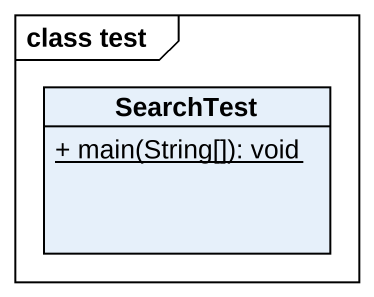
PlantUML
@startuml
mainframe class test
hide circle
hide empty members
skinparam classAttributeIconSize 0
class SearchTest {
  {static} + main(String[]): void
}
@enduml
